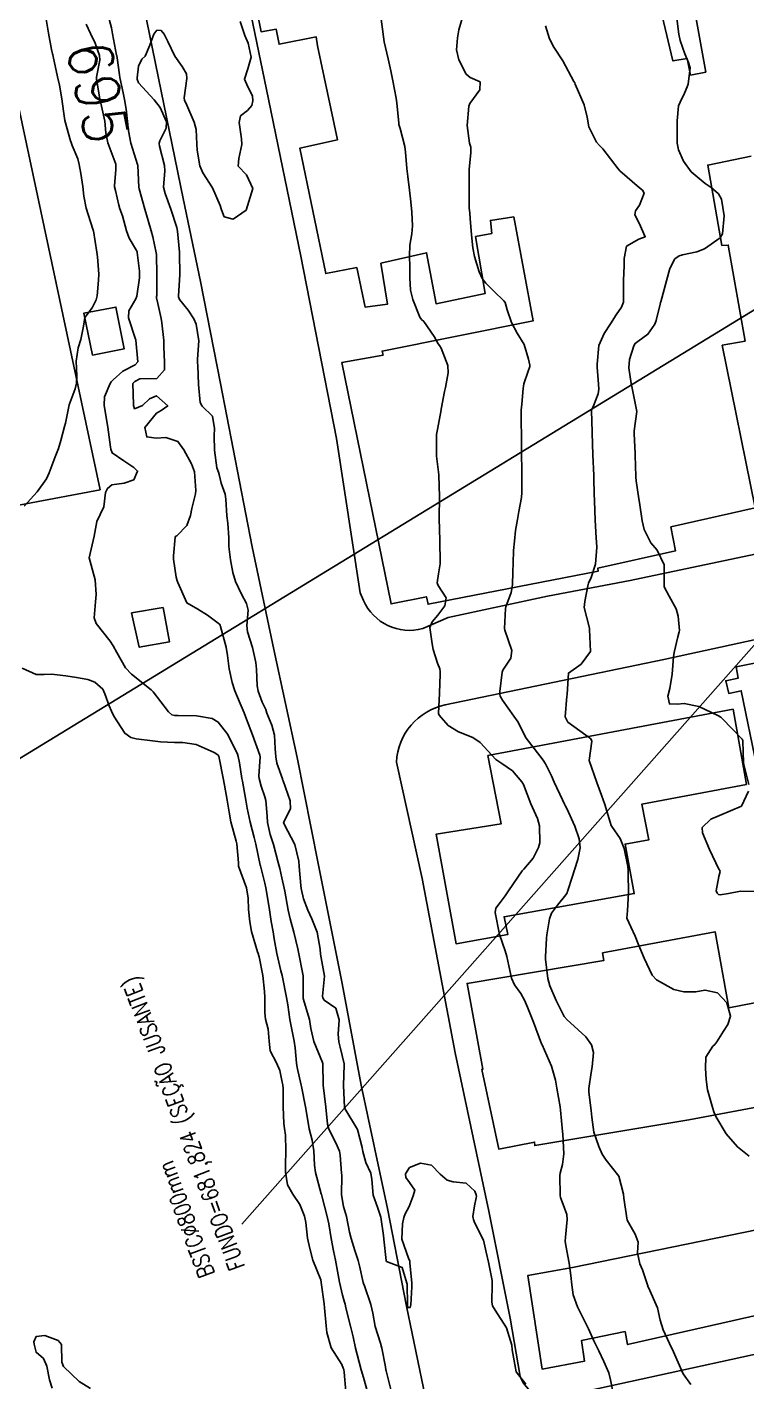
# Model space of a CAD drawing. Header units: metres. Extents: x 292545 to 299085, y 7450245 to 7463078.
# Drawn here: x 296833.4 to 296899.3, y 7453652.1 to 7453776.1 of the extents above; entities that cross this region are included whole.
import ezdxf
from ezdxf.enums import TextEntityAlignment as Align

# ---------------------------------------------------------------- set-up
doc = ezdxf.new("R2010")
doc.units = ezdxf.units.M
doc.linetypes.add('CONTINUO', pattern=[0])
for name, color, linetype in [('Cotas', 45, 'Continuous'), ('Curvas de Nivel 1m', 11, 'Continuous'), ('Curvas de Nivel 5m', 15, 'Continuous'), ('Edificações', 30, 'Continuous'), ('TEXTO', 45, 'Continuous'), ('Vias Primárias', 230, 'Continuous')]:
    doc.layers.add(name, color=color, linetype=linetype)
doc.styles.add('ROMANS', font='romans', dxfattribs={"height": 0.2})
doc.styles.add('Style-STANDARD', font='STANDARD.shx')

msp = doc.modelspace()

# ---------------------------------------------------------------- linework, layer by layer
at = {"layer": 'Curvas de Nivel 1m', "flags": 128}
for points, elevation in [([(296835.02, 7453777.58), (296835.3, 7453775.93), (296835.36, 7453775.57), (296835.64, 7453774.07), (296835.73, 7453773.66), (296835.75, 7453773.57), (296835.78, 7453773.42), (296836.19, 7453771.56), (296836.36, 7453770.8), (296836.58, 7453769.56), (296836.72, 7453768.41), (296836.86, 7453767.56), (296837.37, 7453765.71), (296837.43, 7453765.55), (296837.53, 7453765.28), (296838.03, 7453764.05), (296838.17, 7453763.54), (296838.32, 7453762.71), (296838.5, 7453761.53), (296838.59, 7453760.65), (296838.8, 7453759.53), (296839.43, 7453757.61), (296839.46, 7453757.52), (296839.47, 7453757.48), (296839.77, 7453755.52), (296839.84, 7453755.09), (296839.96, 7453753.51), (296839.95, 7453752.95), (296839.8, 7453751.52), (296839.73, 7453751.14), (296839.35, 7453750.43), (296838.68, 7453749.53), (296838.55, 7453748.75), (296838.33, 7453747.53), (296838.08, 7453746.77), (296837.88, 7453745.54), (296837.95, 7453744.21), (296837.92, 7453743.54), (296837.8, 7453743.01), (296837.24, 7453741.55), (296836.91, 7453739.87), (296836.83, 7453739.55), (296836.49, 7453738.28), (296836.26, 7453737.56), (296835.97, 7453736.78), (296835.51, 7453735.57), (296835.41, 7453735.32), (296835.16, 7453734.78), (296834.31, 7453733.58), (296833.14, 7453732.28)], 696), ([(296840.73, 7453777.51), (296841.13, 7453776.03), (296841.23, 7453775.5), (296841.59, 7453773.54), (296841.6, 7453773.5), (296841.63, 7453773.3), (296841.86, 7453771.75), (296841.9, 7453771.5), (296842.18, 7453770.09), (296842.31, 7453769.49), (296842.47, 7453768.59), (296842.6, 7453767.48), (296842.68, 7453766.62), (296842.9, 7453765.48), (296843.04, 7453764.99), (296843.51, 7453763.53), (296843.53, 7453763.47), (296843.53, 7453763.45), (296843.62, 7453761.47), (296843.65, 7453761.3), (296844.17, 7453759.46), (296844.49, 7453758.42), (296844.76, 7453757.46), (296844.9, 7453756.93), (296845.23, 7453755.45), (296845.25, 7453755.29), (296845.27, 7453753.45), (296845.28, 7453751.54), (296845.26, 7453751.45), (296845.25, 7453751.34), (296845.36, 7453750.81), (296845.66, 7453749.45), (296845.74, 7453749.05), (296845.91, 7453747.44), (296845.91, 7453746.85), (296845.97, 7453745.44), (296845.99, 7453744.74), (296845.28, 7453743.96), (296843.71, 7453743.91), (296843.27, 7453743.68), (296843.16, 7453743.6), (296843.09, 7453743.48), (296843.14, 7453741.58), (296843.15, 7453741.48), (296843.24, 7453741.18), (296843.97, 7453741.47), (296844.62, 7453742.09), (296845.26, 7453742.38), (296846.27, 7453741.44), (296845.67, 7453741.01), (296845.24, 7453740.77), (296844.17, 7453739.47), (296844.36, 7453738.61), (296845.21, 7453738.49), (296846.11, 7453738.54), (296847.21, 7453738.18), (296847.74, 7453737.42), (296848.45, 7453736.15), (296848.74, 7453735.41), (296848.86, 7453733.71), (296848.82, 7453733.41), (296848.49, 7453732.06), (296848.35, 7453731.42), (296848.03, 7453730.5), (296847.1, 7453729.55), (296847.03, 7453729.51), (296846.96, 7453729.43), (296846.8, 7453727.72), (296846.81, 7453727.43), (296847.06, 7453725.76), (296847.15, 7453725.43), (296847.21, 7453725.27), (296848.02, 7453723.42), (296849.03, 7453722.85), (296849.91, 7453722.28), (296851.01, 7453721.46), (296851.07, 7453721.38), (296851.12, 7453721.27), (296851.63, 7453719.37), (296851.75, 7453718.6), (296851.91, 7453717.37), (296852.17, 7453716.14), (296852.42, 7453715.37), (296852.92, 7453714.21), (296853.27, 7453713.36), (296853.49, 7453712.77), (296854.04, 7453711.35), (296854.72, 7453709.49), (296854.74, 7453709.34), (296854.61, 7453707.57), (296854.64, 7453707.34), (296854.84, 7453706.64), (296855.17, 7453705.68), (296855.26, 7453705.33), (296855.38, 7453703.91), (296855.41, 7453703.33), (296855.67, 7453702.21), (296855.96, 7453701.32), (296856.39, 7453699.67), (296856.47, 7453699.31), (296856.53, 7453699.1), (296856.73, 7453698.25), (296856.95, 7453697.31), (296856.99, 7453697.03), (296857.29, 7453695.3), (296857.48, 7453694.51), (296857.81, 7453693.3), (296858.19, 7453691.77), (296858.29, 7453691.29), (296858.63, 7453689.59), (296858.67, 7453689.29), (296858.68, 7453689.23), (296858.68, 7453687.29), (296858.69, 7453687.2), (296859.26, 7453685.28), (296859.37, 7453684.48), (296859.64, 7453683.28), (296860.44, 7453681.36), (296860.48, 7453681.27), (296860.51, 7453679.27), (296860.76, 7453677.27), (296860.92, 7453675.71), (296861.04, 7453675.26), (296861.67, 7453674.02), (296862, 7453673.25), (296862.08, 7453672.89), (296862.2, 7453671.24), (296862.21, 7453671.04), (296862.2, 7453669.24), (296862.38, 7453668.19), (296862.63, 7453667.25), (296862.93, 7453665.82), (296863.06, 7453665.24), (296863.41, 7453664.15), (296863.71, 7453663.23), (296863.84, 7453662.76), (296864.18, 7453661.22), (296864.21, 7453661.14), (296864.29, 7453660.91), (296864.88, 7453659.21), (296865.05, 7453658.43), (296865.28, 7453657.21), (296865.76, 7453655.67), (296865.89, 7453655.2), (296866.21, 7453653.52), (296866.25, 7453653.24), (296866.26, 7453653.2), (296866.27, 7453653.13), (296866.77, 7453651.19)], 694), ([(296865.8, 7453777.08), (296866.02, 7453775.21), (296866.09, 7453774.76), (296866.45, 7453773.2), (296866.69, 7453772.12), (296866.88, 7453771.2), (296867.18, 7453769.6), (296867.24, 7453769.19), (296867.43, 7453767.32), (296867.45, 7453767.19), (296867.55, 7453766.82), (296867.98, 7453765.19), (296868.06, 7453764.65), (296868.17, 7453763.18), (296868.25, 7453762.43), (296868.4, 7453761.18), (296868.54, 7453760.12), (296868.62, 7453759.18), (296868.7, 7453757.93), (296868.64, 7453757.18), (296868.45, 7453756.15), (296868.41, 7453755.18), (296868.43, 7453754.15), (296868.43, 7453753.18), (296868.52, 7453752.04), (296868.71, 7453751.18), (296869.35, 7453749.58), (296869.52, 7453749.35), (296869.73, 7453749.16), (296870.67, 7453747.8), (296871.05, 7453747.14), (296871.15, 7453746.98), (296871.31, 7453746.72), (296871.93, 7453745.13), (296871.95, 7453744.47), (296871.7, 7453743.14), (296871.63, 7453742.77), (296871.31, 7453741.14), (296871.3, 7453741.08), (296871.24, 7453740.74), (296870.94, 7453739.14), (296870.9, 7453738.82), (296870.88, 7453737.14), (296870.9, 7453736.86), (296871.1, 7453735.14), (296871.1, 7453735.07), (296871.15, 7453733.14), (296871.12, 7453731.14), (296871.18, 7453729.14), (296871.18, 7453729.06), (296871.23, 7453727.14), (296871.22, 7453727), (296871.07, 7453726.09), (296870.95, 7453725.26), (296870.97, 7453725.15), (296871.05, 7453725.01), (296871.78, 7453723.87), (296871.64, 7453723.14), (296871.02, 7453722.28), (296870.48, 7453721.69), (296870.29, 7453721.16), (296870.48, 7453719.67), (296870.58, 7453719.15), (296870.97, 7453717.9), (296871.19, 7453717.37), (296871.23, 7453717.15), (296871.23, 7453716.88), (296871.15, 7453715.15), (296871.07, 7453713.3), (296871.12, 7453713.15), (296871.97, 7453712.2), (296872.9, 7453711.63), (296874.22, 7453711.11), (296874.89, 7453710.63), (296876.33, 7453709.09), (296876.86, 7453708.72), (296877.84, 7453708.05), (296878.71, 7453707.05), (296878.84, 7453706.81), (296879.54, 7453705.04), (296880.13, 7453703.7), (296880.33, 7453703.03), (296880.34, 7453701.47), (296880.24, 7453701.04), (296879.74, 7453700.06), (296878.87, 7453699.05), (296878.81, 7453698.98), (296878.74, 7453698.89), (296877.49, 7453697.07), (296877.18, 7453696.61), (296876.71, 7453696.01), (296876.31, 7453695.48), (296876.25, 7453695.08), (296876.67, 7453693.08), (296877.17, 7453691.58), (296877.34, 7453691.07), (296877.51, 7453690.19), (296877.74, 7453689.06), (296878.03, 7453688.47), (296878.61, 7453687.67), (296878.95, 7453687.05), (296879.21, 7453686.43), (296879.78, 7453685.04), (296880.51, 7453683.08), (296880.53, 7453683.03), (296880.55, 7453682.98), (296881.43, 7453681.02), (296881.78, 7453679.75), (296881.91, 7453679.02), (296882.2, 7453677.3), (296882.24, 7453677.01), (296882.44, 7453675.04), (296882.44, 7453675.01), (296882.46, 7453674.81), (296882.55, 7453673.01), (296882.42, 7453672.01), (296882.21, 7453671.22), (296882.17, 7453671.01), (296882.2, 7453669.19), (296882.24, 7453669.01), (296882.38, 7453668.6), (296882.82, 7453667.46), (296882.86, 7453667), (296882.71, 7453665.37), (296882.68, 7453665), (296882.73, 7453664.61), (296883.04, 7453663), (296883.18, 7453661.88), (296883.27, 7453661), (296883.4, 7453660.11), (296883.8, 7453658.99), (296884.26, 7453658.09), (296884.81, 7453656.97), (296885.3, 7453655.9), (296885.74, 7453654.96), (296886.21, 7453654.01), (296886.68, 7453652.96), (296886.81, 7453652.33), (296887.08, 7453650.95)], 692), ([(296873.29, 7453777.12), (296872.93, 7453775.86), (296872.81, 7453775.13), (296872.73, 7453774.04), (296872.92, 7453773.13), (296873.61, 7453771.81), (296873.98, 7453771.49), (296874.88, 7453771.1), (296874.86, 7453770.36), (296873.94, 7453769.11), (296873.84, 7453768.86), (296873.71, 7453767.12), (296873.92, 7453765.5), (296874.04, 7453765.11), (296874.02, 7453764.61), (296873.88, 7453763.11), (296873.89, 7453761.52), (296873.89, 7453761.11), (296873.89, 7453759.54), (296873.93, 7453759.11), (296873.98, 7453758.58), (296874.08, 7453757.11), (296874.22, 7453755.9), (296874.36, 7453755.11), (296874.79, 7453753.72), (296875.08, 7453753.1), (296875.39, 7453752.69), (296876.18, 7453751.9), (296877.06, 7453751.07), (296877.19, 7453750.9), (296877.35, 7453750.23), (296877.75, 7453749.07), (296878.28, 7453748.11), (296878.9, 7453747.05), (296879.3, 7453745.72), (296879.42, 7453745.18), (296879.42, 7453745.05), (296879.29, 7453744.62), (296878.88, 7453743.45), (296878.82, 7453743.05), (296878.69, 7453741.61), (296878.65, 7453741.06), (296878.65, 7453739.63), (296878.67, 7453739.06), (296878.67, 7453737.59), (296878.68, 7453737.06), (296878.71, 7453735.52), (296878.71, 7453735.05), (296878.7, 7453733.51), (296878.66, 7453733.05), (296878.42, 7453731.77), (296878.3, 7453731.06), (296878.13, 7453730.04), (296878.02, 7453729.06), (296877.95, 7453728.21), (296877.9, 7453727.06), (296877.88, 7453726.25), (296877.84, 7453725.06), (296877.73, 7453724.38), (296877.24, 7453723.07), (296877.2, 7453722.9), (296877.11, 7453721.07), (296877.14, 7453720.93), (296877.78, 7453719.06), (296877.69, 7453718.35), (296876.96, 7453717.27), (296876.9, 7453717.07), (296876.69, 7453715.32), (296876.68, 7453715.07), (296876.73, 7453714.87), (296876.93, 7453714.52), (296877.98, 7453713.06), (296878.35, 7453712.5), (296878.89, 7453711.45), (296879.11, 7453711.05), (296879.82, 7453710.1), (296880.65, 7453709.03), (296880.86, 7453708.69), (296881.41, 7453707.58), (296881.67, 7453707.02), (296882.44, 7453705.38), (296882.62, 7453705), (296882.68, 7453704.87), (296882.81, 7453704.61), (296883.54, 7453702.99), (296883.95, 7453701.82), (296884.04, 7453700.99), (296883.82, 7453699.92), (296883.53, 7453698.99), (296883.33, 7453698.4), (296882.89, 7453697), (296882.84, 7453696.88), (296882.72, 7453696.69), (296881.96, 7453695.76), (296881.41, 7453695.02), (296881.22, 7453694.49), (296881, 7453693.03), (296880.97, 7453692.73), (296880.87, 7453691.03), (296880.87, 7453690.8), (296881.09, 7453689.03), (296881.28, 7453688.36), (296881.84, 7453687.02), (296882.59, 7453685.58), (296882.84, 7453685.26), (296883.16, 7453685), (296884.56, 7453683.7), (296885.08, 7453682.97), (296885.25, 7453682.27), (296885.14, 7453680.97), (296885.05, 7453680.45), (296884.83, 7453678.98), (296884.84, 7453678.64), (296885.06, 7453676.97), (296885.1, 7453676.35), (296885.3, 7453674.97), (296885.74, 7453673.67), (296886.06, 7453672.96), (296886.43, 7453672.41), (296887.57, 7453670.95), (296888.01, 7453669.32), (296888.03, 7453668.94), (296888.36, 7453666.94), (296889.07, 7453665.65), (296889.34, 7453664.93), (296889.3, 7453663.95), (296889.5, 7453662.92), (296889.75, 7453662.37), (296890.23, 7453660.91), (296890.24, 7453660.86), (296890.29, 7453660.77), (296891.12, 7453658.9), (296891.36, 7453657.79), (296891.64, 7453656.9), (296892.23, 7453655.63), (296892.59, 7453654.89), (296892.91, 7453654.18), (296893.48, 7453652.88), (296894.18, 7453651.88)], 691), ([(296892.89, 7453776.89), (296893.09, 7453775.45), (296893.2, 7453774.88), (296893.63, 7453773.65), (296893.97, 7453772.88), (296894.11, 7453772.38), (296893.93, 7453770.88), (296893.84, 7453770.63), (296893.59, 7453770.06), (296893.21, 7453769.25), (296893.05, 7453768.89), (296892.92, 7453767.53), (296892.93, 7453766.89), (296892.93, 7453765.49), (296893.05, 7453764.88), (296893.52, 7453763.84), (296894.2, 7453762.87), (296895.49, 7453761.8), (296896.05, 7453761.42), (296896.7, 7453760.84), (296896.99, 7453760.35), (296897.23, 7453758.83), (296897.08, 7453757.19), (296896.87, 7453756.84), (296895.42, 7453755.82), (296894.74, 7453755.54), (296893.42, 7453755.26), (296893.12, 7453755.18), (296892.71, 7453754.89), (296892.26, 7453754.03), (296891.94, 7453752.9), (296891.42, 7453750.96), (296891.4, 7453750.91), (296891.36, 7453750.74), (296891, 7453749.26), (296890.88, 7453748.91), (296890.25, 7453748), (296889.32, 7453747.34), (296889.09, 7453747.16), (296888.95, 7453746.93), (296888.56, 7453745.68), (296888.5, 7453744.94), (296888.72, 7453743.5), (296888.83, 7453742.93), (296889.24, 7453740.93), (296889, 7453739.16), (296888.99, 7453738.93), (296889.07, 7453737.06), (296889.08, 7453736.93), (296889.13, 7453734.97), (296889.14, 7453734.93), (296889.17, 7453734.59), (296889.42, 7453732.93), (296889.47, 7453732.61), (296889.73, 7453730.92), (296889.91, 7453730.13), (296890.51, 7453728.92), (296891.09, 7453728.24), (296891.73, 7453726.9), (296891.72, 7453725.56), (296891.74, 7453724.9), (296892.19, 7453724.04), (296892.82, 7453722.88), (296893.02, 7453722.2), (296893.14, 7453720.88), (296893.12, 7453720.76), (296893, 7453720.32), (296892.65, 7453718.89), (296892.58, 7453718.49), (296892.46, 7453716.89), (296892.25, 7453715.58), (296892.07, 7453714.89), (296892.21, 7453714.18), (296892.93, 7453714.14), (296893.58, 7453714.22), (296894.92, 7453713.94), (296896.66, 7453713.1), (296896.91, 7453712.97), (296896.99, 7453712.91), (296897.05, 7453712.84), (296898.89, 7453710.95), (296898.93, 7453710.81), (296898.94, 7453710.76), (296899.01, 7453708.81), (296899.04, 7453708.63), (296899.48, 7453706.8)], 689), ([(296852.91, 7453776.61), (296853.34, 7453775.35), (296853.64, 7453774.65), (296853.91, 7453773.35), (296853.61, 7453772.3), (296853.3, 7453771.36), (296853.6, 7453770.63), (296854.05, 7453769.81), (296854.08, 7453769.35), (296853.98, 7453768.95), (296853.57, 7453768.47), (296852.95, 7453767.98), (296852.81, 7453767.37), (296853.02, 7453765.89), (296853.05, 7453765.36), (296852.8, 7453764.09), (296852.73, 7453763.37), (296853.5, 7453762.6), (296854.07, 7453761.35), (296853.46, 7453759.36), (296852.28, 7453758.54), (296851.45, 7453758.76), (296851.19, 7453759.38), (296851.08, 7453759.78), (296850.36, 7453761.39), (296849.5, 7453762.77), (296849.21, 7453763.4), (296848.98, 7453764.86), (296848.95, 7453765.41), (296848.87, 7453766.74), (296848.71, 7453767.41), (296848.02, 7453768.98), (296847.8, 7453769.43), (296847.79, 7453769.63), (296848.03, 7453771.42), (296848, 7453771.82), (296847.61, 7453772.51), (296846.94, 7453773.44), (296846.28, 7453774.8), (296845.94, 7453775.45), (296845.66, 7453775.79), (296845.29, 7453775.82), (296845.01, 7453775.46), (296844.64, 7453774.46), (296844.21, 7453773.46), (296843.9, 7453773.18), (296843.61, 7453772.53), (296843.48, 7453771.47), (296843.49, 7453771.36), (296843.6, 7453771.01), (296845.04, 7453769.46), (296845.57, 7453768.75), (296846.15, 7453767.44), (296846.12, 7453766.87), (296845.54, 7453765.71), (296845.5, 7453765.49), (296845.5, 7453765.45), (296845.53, 7453765.2), (296845.97, 7453763.45), (296846, 7453762.95), (296845.9, 7453761.45), (296846.03, 7453760.89), (296846.56, 7453759.44), (296847.11, 7453757.76), (296847.17, 7453757.43), (296847.34, 7453755.51), (296847.34, 7453755.43), (296847.37, 7453753.45), (296847.37, 7453753.43), (296847.27, 7453751.53), (296847.27, 7453751.43), (296847.36, 7453751.17), (296848.16, 7453750.22), (296848.67, 7453749.41), (296848.87, 7453748.94), (296849.12, 7453747.4), (296848.99, 7453745.71), (296848.99, 7453745.4), (296849.02, 7453745.14), (296849.08, 7453743.4), (296849.25, 7453741.77), (296849.44, 7453741.41), (296850.36, 7453740.52), (296850.56, 7453739.39), (296850.54, 7453738.71), (296850.57, 7453737.39), (296850.78, 7453735.78), (296850.91, 7453735.38), (296850.97, 7453735.18), (296851.16, 7453734.38), (296851.53, 7453733.38), (296851.61, 7453732.91), (296851.69, 7453731.37), (296851.77, 7453730.72), (296851.88, 7453729.37), (296851.88, 7453728.58), (296852.02, 7453727.37), (296852.25, 7453726.19), (296852.47, 7453725.37), (296853.04, 7453724.23), (296853.49, 7453723.36), (296853.63, 7453722.75), (296853.51, 7453721.36), (296853.59, 7453720.77), (296854.04, 7453719.35), (296854.34, 7453717.97), (296854.39, 7453717.35), (296854.46, 7453715.82), (296854.55, 7453715.34), (296854.92, 7453714.33), (296855.25, 7453713.67), (296855.36, 7453713.33), (296855.8, 7453712.23), (296856.06, 7453711.32), (296856.1, 7453710.09), (296856.17, 7453709.32), (296856.28, 7453708.74), (296856.77, 7453707.31), (296856.79, 7453707.26), (296856.84, 7453707.13), (296857.5, 7453705.3), (296857.53, 7453704.58), (296856.89, 7453703.31), (296856.93, 7453703.17), (296857.92, 7453701.3), (296858.28, 7453699.77), (296858.32, 7453699.29), (296858.46, 7453697.56), (296858.5, 7453697.29), (296858.71, 7453696.32), (296859.09, 7453695.29), (296859.48, 7453694.49), (296859.96, 7453693.28), (296860.22, 7453691.72), (296860.27, 7453691.27), (296860.62, 7453689.27), (296860.45, 7453687.43), (296860.47, 7453687.27), (296860.6, 7453687.07), (296861.66, 7453686.32), (296861.97, 7453685.25), (296861.88, 7453683.94), (296861.93, 7453683.25), (296862.07, 7453682.77), (296862.43, 7453681.24), (296862.43, 7453681.14), (296862.38, 7453679.24), (296862.45, 7453677.28), (296862.45, 7453677.24), (296862.46, 7453677.21), (296862.48, 7453677.15), (296863.65, 7453675.23), (296864.09, 7453673.57), (296864.15, 7453673.22), (296864.42, 7453672.21), (296864.86, 7453671.22), (296864.97, 7453670.65), (296865.1, 7453669.21), (296865.47, 7453668.11), (296865.78, 7453667.21), (296866.03, 7453665.52), (296866.06, 7453665.2), (296866.27, 7453663.24), (296866.29, 7453663.2), (296866.31, 7453663.16), (296867.74, 7453662.61), (296868.18, 7453661.17), (296868.19, 7453661.07), (296868.24, 7453659.17), (296868.27, 7453658.95), (296868.48, 7453658.95), (296868.53, 7453659.17), (296868.63, 7453660.83), (296868.62, 7453661.17), (296868.46, 7453663.02), (296868.43, 7453663.17), (296868.32, 7453663.44), (296867.71, 7453665.18), (296867.77, 7453666.59), (296867.91, 7453667.18), (296868.03, 7453667.51), (296868.38, 7453668.17), (296868.65, 7453668.9), (296868.75, 7453669.17), (296868.89, 7453669.66), (296868.4, 7453670.37), (296868.08, 7453670.84), (296868.04, 7453671.18), (296868.42, 7453671.74), (296869.42, 7453672.16), (296870.42, 7453671.95), (296871.23, 7453671.14), (296871.87, 7453670.6), (296872.41, 7453670.45), (296873.6, 7453670.31), (296874.4, 7453669.57), (296874.53, 7453669.24), (296874.55, 7453669.1), (296874.52, 7453668.97), (296874.38, 7453668.25), (296874.22, 7453667.25), (296874.24, 7453667.1), (296874.26, 7453667), (296874.36, 7453666.72), (296875.19, 7453665.09), (296875.43, 7453663.99), (296875.66, 7453663.09), (296875.97, 7453661.41), (296875.97, 7453661.08), (296875.94, 7453659.42), (296876.01, 7453659.08), (296876.27, 7453658.68), (296877.31, 7453657.07), (296877.79, 7453655.5), (296877.82, 7453655.06), (296878.19, 7453653.06), (296879.06, 7453651.93)], 693), ([(296832.96, 7453717.44), (296834.24, 7453716.86), (296834.96, 7453716.87), (296835.63, 7453716.89), (296836.95, 7453716.74), (296837.91, 7453716.58), (296838.95, 7453716.4), (296839.6, 7453716.17), (296840.32, 7453715.51), (296840.52, 7453715.1), (296840.92, 7453714.01), (296841.14, 7453713.5), (296841.35, 7453713.05), (296842.34, 7453711.49), (296842.89, 7453711.11), (296843.38, 7453710.98), (296844.88, 7453710.78), (296845.62, 7453710.71), (296846.88, 7453710.65), (296847.65, 7453710.65), (296848.88, 7453710.47), (296850.53, 7453709.72), (296850.86, 7453709.51), (296850.95, 7453709.38), (296851, 7453709.24), (296851.36, 7453707.37), (296851.48, 7453706.73), (296851.71, 7453705.37), (296851.89, 7453704.28), (296852.06, 7453703.37), (296852.54, 7453701.6), (296852.59, 7453701.36), (296852.75, 7453699.62), (296852.77, 7453699.36), (296852.77, 7453699.33), (296853.49, 7453697.35), (296853.65, 7453696.41), (296853.68, 7453695.35), (296853.8, 7453694.23), (296853.96, 7453693.35), (296854.49, 7453691.5), (296854.55, 7453691.34), (296854.65, 7453691.04), (296854.97, 7453689.33), (296855.13, 7453687.85), (296855.16, 7453687.33), (296855.16, 7453685.9), (296855.24, 7453685.33), (296855.48, 7453684.41), (296855.56, 7453683.32), (296855.65, 7453682.43), (296856.22, 7453681.32), (296856.53, 7453680.62), (296856.76, 7453679.57), (296856.81, 7453679.32), (296856.85, 7453678.97), (296856.86, 7453677.31), (296856.91, 7453675.76), (296856.97, 7453675.31), (296857.06, 7453674.7), (296857.09, 7453673.31), (296857.06, 7453671.96), (296857.07, 7453671.31), (296857.25, 7453670.16), (296857.73, 7453669.3), (296858.38, 7453668.36), (296858.81, 7453667.29), (296858.92, 7453666.73), (296859.07, 7453665.28), (296859.28, 7453664.33), (296859.57, 7453663.28), (296860.29, 7453661.47), (296860.33, 7453661.27), (296860.33, 7453661.23), (296860.6, 7453659.27), (296860.64, 7453658.9), (296860.77, 7453657.26), (296860.84, 7453656.66), (296861.24, 7453655.26), (296862.21, 7453653.72), (296862.35, 7453653.4), (296862.4, 7453653.25), (296862.44, 7453653.01), (296862.59, 7453651.24)], 696), ([(296899.45, 7453706.19), (296898.81, 7453704.81), (296896.8, 7453703.95), (296896.01, 7453703.63), (296895.21, 7453702.86), (296895.25, 7453702.39), (296895.89, 7453700.85), (296896.74, 7453699.04), (296896.82, 7453698.92), (296896.85, 7453698.84), (296896.74, 7453698.38), (296896.5, 7453697.07), (296896.58, 7453696.84), (296896.72, 7453696.73), (296896.85, 7453696.71), (296897.63, 7453696.83), (296898.73, 7453697.04), (296900.51, 7453697.01)], 689), ([(296839.21, 7453651.52), (296838.18, 7453652.16), (296836.74, 7453653.55), (296836.58, 7453653.93), (296836.54, 7453655.55), (296836.23, 7453655.92), (296835.03, 7453656.37), (296834.23, 7453656.29), (296834.01, 7453655.79), (296834.03, 7453655.58), (296834.22, 7453654.84), (296834.91, 7453654.27), (296835.2, 7453653.57), (296835.44, 7453652.32), (296835.68, 7453651.56)], 696)]:
    msp.add_lwpolyline(points, dxfattribs=dict(at, elevation=elevation))
at = {"layer": 'Curvas de Nivel 5m', "flags": 128}
for points, elevation in [([(296838.81, 7453776.38), (296839.19, 7453775.52), (296839.64, 7453774.63), (296840.02, 7453773.52), (296840.05, 7453773.09), (296839.76, 7453771.52), (296839.75, 7453771.37), (296840.07, 7453769.52), (296840.21, 7453768.88), (296840.51, 7453767.51), (296840.62, 7453766.43), (296840.79, 7453765.51), (296841.51, 7453763.56), (296841.53, 7453763.51), (296841.53, 7453763.5), (296841.53, 7453763.48), (296841.51, 7453763.07), (296841.4, 7453761.59), (296841.41, 7453761.5), (296841.48, 7453761.16), (296841.79, 7453759.82), (296841.89, 7453759.49), (296842.12, 7453758.83), (296842.49, 7453757.48), (296842.75, 7453756.8), (296843.41, 7453755.67), (296843.47, 7453755.53), (296843.48, 7453755.48), (296843.68, 7453753.76), (296843.69, 7453753.48), (296843.68, 7453753.18), (296843.45, 7453751.48), (296843.36, 7453751.25), (296842.7, 7453750.13), (296842.69, 7453749.49), (296843.32, 7453747.54), (296843.34, 7453747.5), (296843.35, 7453747.48), (296843.35, 7453747.45), (296843.54, 7453745.48), (296843.29, 7453745.2), (296842.16, 7453744.62), (296841.28, 7453743.84), (296841.11, 7453743.66), (296841.01, 7453743.5), (296840.48, 7453742.28), (296840.44, 7453741.51), (296840.71, 7453740.02), (296840.8, 7453739.5), (296841.03, 7453737.68), (296841.06, 7453737.5), (296841.2, 7453737.15), (296842.25, 7453736.43), (296843.18, 7453735.81), (296843.51, 7453735.48), (296843.16, 7453734.69), (296842.28, 7453734.37), (296841.16, 7453734.21), (296840.76, 7453733.9), (296840.59, 7453733.51), (296840.43, 7453732.22), (296840.1, 7453731.51), (296839.78, 7453730.86), (296839.55, 7453729.52), (296839.08, 7453727.53), (296839.63, 7453725.52), (296839.72, 7453724.2), (296839.65, 7453723.52), (296839.55, 7453722.05), (296839.72, 7453721.52), (296840.99, 7453719.93), (296841.28, 7453719.5), (296841.6, 7453718.87), (296842.41, 7453717.49), (296842.95, 7453716.9), (296844.76, 7453715.45), (296844.85, 7453715.37), (296844.93, 7453715.28), (296846.34, 7453713.44), (296846.65, 7453713.18), (296846.91, 7453713.11), (296847.23, 7453713.11), (296848.91, 7453713.08), (296850.35, 7453712.83), (296850.9, 7453712.51), (296851.79, 7453711.37), (296852.67, 7453709.56), (296852.74, 7453709.36), (296852.86, 7453708.77), (296853.06, 7453707.36), (296853.11, 7453707.09), (296853.42, 7453705.35), (296853.54, 7453704.62), (296853.81, 7453703.35), (296854.18, 7453701.94), (296854.33, 7453701.34), (296854.74, 7453699.42), (296854.76, 7453699.34), (296855.16, 7453697.77), (296855.26, 7453697.33), (296855.46, 7453696.08), (296855.58, 7453695.33), (296855.75, 7453694.26), (296855.92, 7453693.32), (296856.03, 7453692.68), (296856.27, 7453691.32), (296856.63, 7453689.76), (296856.74, 7453689.31), (296856.77, 7453689.16), (296857.14, 7453687.3), (296857.26, 7453686.63), (296857.46, 7453685.3), (296857.66, 7453684.21), (296857.85, 7453683.3), (296857.94, 7453682.69), (296858.07, 7453681.3), (296858.13, 7453680.9), (296858.48, 7453679.29), (296858.51, 7453679.15), (296858.89, 7453677.29), (296858.97, 7453676.79), (296859.23, 7453675.28), (296859.49, 7453674.24), (296859.65, 7453673.28), (296859.72, 7453671.97), (296859.82, 7453671.28), (296860.33, 7453669.33), (296860.35, 7453669.27), (296860.39, 7453669.15), (296860.89, 7453667.26), (296861.02, 7453666.6), (296861.25, 7453665.26), (296861.47, 7453664.12), (296861.64, 7453663.26), (296861.95, 7453661.6), (296862.01, 7453661.25), (296862.28, 7453660.07), (296862.47, 7453659.44), (296862.52, 7453659.25), (296862.59, 7453658.92), (296863.02, 7453657.24), (296863.26, 7453656.26), (296863.47, 7453655.23), (296863.62, 7453654.63), (296864, 7453653.22), (296864.19, 7453652.54), (296864.56, 7453651.22)], 695), ([(296880.87, 7453776.23), (296881.23, 7453775.03), (296881.64, 7453774.28), (296882.47, 7453773.01), (296883.47, 7453771.13), (296883.55, 7453771), (296883.6, 7453770.9), (296884.41, 7453768.99), (296884.67, 7453767.88), (296884.85, 7453766.99), (296885.54, 7453765.57), (296885.82, 7453765.26), (296886.13, 7453764.97), (296887.51, 7453763.13), (296887.68, 7453762.95), (296889.49, 7453761.41), (296889.74, 7453761.18), (296889.89, 7453760.92), (296889.47, 7453759.8), (296889.11, 7453759.29), (296889.05, 7453758.93), (296889.45, 7453758.18), (296890.01, 7453756.92), (296889.43, 7453756.69), (296888.3, 7453756.06), (296888.07, 7453754.94), (296888.08, 7453754.26), (296888.02, 7453752.94), (296888.01, 7453752.31), (296888.01, 7453750.94), (296887.83, 7453750.47), (296887.35, 7453749.78), (296886.81, 7453748.96), (296886.23, 7453748.06), (296885.76, 7453746.97), (296885.6, 7453745.27), (296885.61, 7453744.98), (296885.73, 7453743.43), (296885.76, 7453742.97), (296885.69, 7453742.55), (296885.25, 7453741.46), (296885.1, 7453741.12), (296885.07, 7453740.98), (296885.14, 7453739.06), (296885.14, 7453738.98), (296885.19, 7453736.98), (296885.29, 7453735.09), (296885.29, 7453734.98), (296885.34, 7453733.17), (296885.35, 7453732.98), (296885.36, 7453732.77), (296885.43, 7453730.98), (296885.51, 7453729.38), (296885.54, 7453728.97), (296885.56, 7453728.51), (296885.44, 7453726.97), (296885.06, 7453725.73), (296884.82, 7453725.22), (296884.75, 7453724.98), (296884.46, 7453723.56), (296884.42, 7453722.99), (296884.89, 7453721.1), (296884.91, 7453720.98), (296884.98, 7453718.98), (296884.14, 7453717.82), (296882.96, 7453717), (296882.86, 7453715.08), (296882.85, 7453715), (296882.82, 7453714.89), (296882.68, 7453713), (296882.91, 7453712.51), (296884.57, 7453711.3), (296884.88, 7453711.1), (296885.03, 7453710.98), (296885.1, 7453710.76), (296884.86, 7453708.98), (296885.56, 7453706.97), (296885.99, 7453705.81), (296886.29, 7453704.97), (296886.8, 7453703.36), (296886.89, 7453703.06), (296886.95, 7453702.96), (296887.7, 7453701.86), (296888.06, 7453700.94), (296888.4, 7453699.28), (296888.44, 7453698.93), (296888.45, 7453698.64), (296888.48, 7453696.93), (296888.39, 7453695.25), (296888.34, 7453694.94), (296888.33, 7453694.58), (296888.68, 7453693.77), (296889.09, 7453692.93), (296889.36, 7453692.23), (296889.89, 7453690.92), (296890.63, 7453689.35), (296891.02, 7453688.91), (296892.61, 7453688.05), (296893.55, 7453687.81), (296894.61, 7453687.82), (296895.48, 7453687.99), (296896.61, 7453687.74), (296897.48, 7453686.83), (296897.81, 7453685.6), (296897.56, 7453684.83), (296897.17, 7453684.23), (296896.56, 7453683.26), (296896.38, 7453683.02), (296896.2, 7453682.84), (296895.55, 7453681.84), (296895.51, 7453680.85), (296895.57, 7453679.8), (296895.71, 7453678.85), (296896.18, 7453677.15), (296896.28, 7453676.84), (296896.48, 7453676.41), (296897.42, 7453674.83), (296898.45, 7453673.64), (296899.53, 7453672.8)], 690)]:
    msp.add_lwpolyline(points, dxfattribs=dict(at, elevation=elevation))
at = {"layer": 'Edificações'}
for points in [[(296826.45, 7453731.19), (296840.08, 7453733.77), (296817.32, 7453840.54), (296808.1, 7453838.65), (296808.19, 7453837.69), (296803.91, 7453836.77), (296805.25, 7453829.46), (296787.97, 7453825.68), (296775.39, 7453822.67), (296771.41, 7453821.83), (296779.32, 7453784.68), (296784.6, 7453758.99), (296786.44, 7453750.37), (296790.55, 7453751.3), (296793.82, 7453733.68), (296802.05, 7453735.22), (296803.19, 7453729.67), (296814.3, 7453732.09), (296814.57, 7453731.39), (296821.2, 7453732.8), (296819.87, 7453739), (296824.8, 7453740.15)], [(296839.4, 7453746.08), (296842.3, 7453746.67), (296841.53, 7453750.49), (296838.58, 7453749.93)], [(296845.87, 7453723.01), (296846.45, 7453719.86), (296843.67, 7453719.36), (296842.96, 7453722.5)], [(296899.28, 7453706.81), (296898.04, 7453713.68), (296875.59, 7453709.44), (296876.81, 7453703.21), (296870.86, 7453702.26), (296872.68, 7453692.23), (296877.43, 7453693.08), (296877.07, 7453694.69), (296889, 7453696.81), (296888.16, 7453701.34), (296890.32, 7453701.73), (296889.69, 7453705)], [(296883.35, 7453662.61), (296906.92, 7453667.43), (296908.23, 7453660.03), (296888.39, 7453655.55), (296888.15, 7453656.74), (296884.18, 7453655.92), (296884.45, 7453654.03), (296880.56, 7453653.3), (296879.24, 7453661.86)]]:
    msp.add_lwpolyline(points, close=True, dxfattribs=at)
for points in [[(296894.47, 7453777.87), (296895.54, 7453771.99), (296894.15, 7453771.72), (296893.84, 7453773.25), (296892.53, 7453773.01), (296890.85, 7453780.12)], [(296854.36, 7453777.93), (296854.82, 7453775.69), (296856.21, 7453775.92), (296856.47, 7453774.54), (296859.87, 7453775.21), (296860, 7453774.41), (296861.82, 7453765.78), (296858.38, 7453765.04), (296860.74, 7453753.56), (296863.58, 7453754.11), (296864.36, 7453750.47), (296866.4, 7453750.76), (296865.79, 7453754.5), (296869.98, 7453755.46), (296870.85, 7453750.79), (296875.34, 7453751.72), (296874.46, 7453756.94), (296875.95, 7453757.23), (296875.82, 7453758.42), (296877.96, 7453758.74), (296879.73, 7453749.22), (296865.91, 7453746.46), (296866, 7453746.1), (296862.23, 7453745.43), (296866.73, 7453723.32), (296869.97, 7453723.98), (296870.12, 7453723.29), (296885.68, 7453726.32), (296885.66, 7453726.59), (296892.76, 7453728.18), (296892.35, 7453730.37), (296900.06, 7453732.11), (296897.05, 7453747), (296899.14, 7453747.38), (296897.61, 7453756.16), (296897.01, 7453756.13), (296895.73, 7453763.48), (296899.71, 7453764.31)], [(296908.89, 7453719.68), (296898.34, 7453717.58), (296898.51, 7453716.52), (296897.37, 7453716.29), (296897.65, 7453715.14), (296898.79, 7453715.37), (296903.09, 7453694.5)], [(296904.39, 7453687.66), (296897.66, 7453686.35), (296896.4, 7453693.33), (296886.1, 7453691.38), (296886.22, 7453690.7), (296873.68, 7453688.6), (296875.14, 7453680.76), (296875.05, 7453680.73), (296876.58, 7453673.44), (296879.87, 7453674.08), (296879.88, 7453673.76), (296893.98, 7453676.11), (296906.37, 7453678.44)]]:
    msp.add_lwpolyline(points, dxfattribs=at)
at = {"layer": 'TEXTO', "linetype": 'CONTINUO'}
for points in [[(296960.02, 7453786.89, 0), (296771.57, 7453671.88, 0)], [(296957.89, 7453784.99, 0), (296853.07, 7453666.57, 0)]]:
    msp.add_polyline3d(points, dxfattribs=at)
at = {"layer": 'Vias Primárias', "elevation": 698.92}
msp.add_lwpolyline([(296870.2, 7453649.04), (296868.13, 7453659.07), (296866.4, 7453668), (296864, 7453679.27), (296862.25, 7453688.59), (296860.05, 7453699.57), (296858.12, 7453709.26), (296856, 7453719.16), (296854, 7453728.56), (296851.1, 7453743.49), (296849.29, 7453752.83), (296847.68, 7453760.42), (296845.68, 7453770.25), (296843.8, 7453779.38), (296841.7, 7453790.92), (296839.39, 7453801.65), (296837.34, 7453810.93), (296834.09, 7453823.73), (296831.8, 7453835.27), (296829.75, 7453844.4, 0.249633), (296825.75, 7453846.77, 2.992923)], format="xyb", dxfattribs=at)
at = {"layer": 'Vias Primárias'}
for points in [[(296852.29, 7453785.02), (296855.31, 7453770.41), (296858.47, 7453755.14), (296861.73, 7453738.47), (296863.89, 7453724.35), (296864.2, 7453723.65, 0.371286), (296869.63, 7453721.07), (296871.96, 7453722.07), (296881.05, 7453724.03), (296888.61, 7453725.46)], [(296888.61, 7453725.46), (296931.67, 7453734.53), (296953.61, 7453739.09, 0.58373), (296956.51, 7453748.16), (296953.53, 7453757.12), (296947.88, 7453779.8)], [(296937.69, 7453662.62), (296960.46, 7453667.34), (296980.46, 7453672.51, 0.429519), (296984.49, 7453680.02), (296978.68, 7453693.5), (296971.65, 7453710.69), (296963.5, 7453729.34, 0.316814), (296958.64, 7453732.29), (296936.48, 7453727.87), (296915.12, 7453723.32), (296891.69, 7453718.24), (296871.69, 7453714.08, 0.342396), (296867.22, 7453708.84), (296869.56, 7453698.21), (296872.6, 7453682.24), (296875.69, 7453667.76), (296877.62, 7453657.95), (296878.56, 7453652.62, 0.379125), (296882.1, 7453650.72), (296904.44, 7453655.6), (296928.07, 7453660.67), (296937.69, 7453662.62)]]:
    msp.add_lwpolyline(points, format="xyb", dxfattribs=at)

# ---------------------------------------------------------------- texts
at = {"layer": 'Cotas', "style": 'Style-STANDARD'}
msp.add_text('695', height=4, rotation=281.6335, dxfattribs=at).set_placement((296839.88, 7453770.17, 695), align=Align.MIDDLE_CENTER)
at = {"layer": 'TEXTO', "style": 'ROMANS', "width": 0.8}
for s, p in [('FUNDO=681,824 (SEÇÃO JUSANTE)', (296853.38, 7453662.69)), ('BSTCØ800mm', (296850.6, 7453662))]:
    msp.add_text(s, height=1.5, rotation=110.4201, dxfattribs=at).set_placement(p)

doc.saveas('drawing.dxf')
